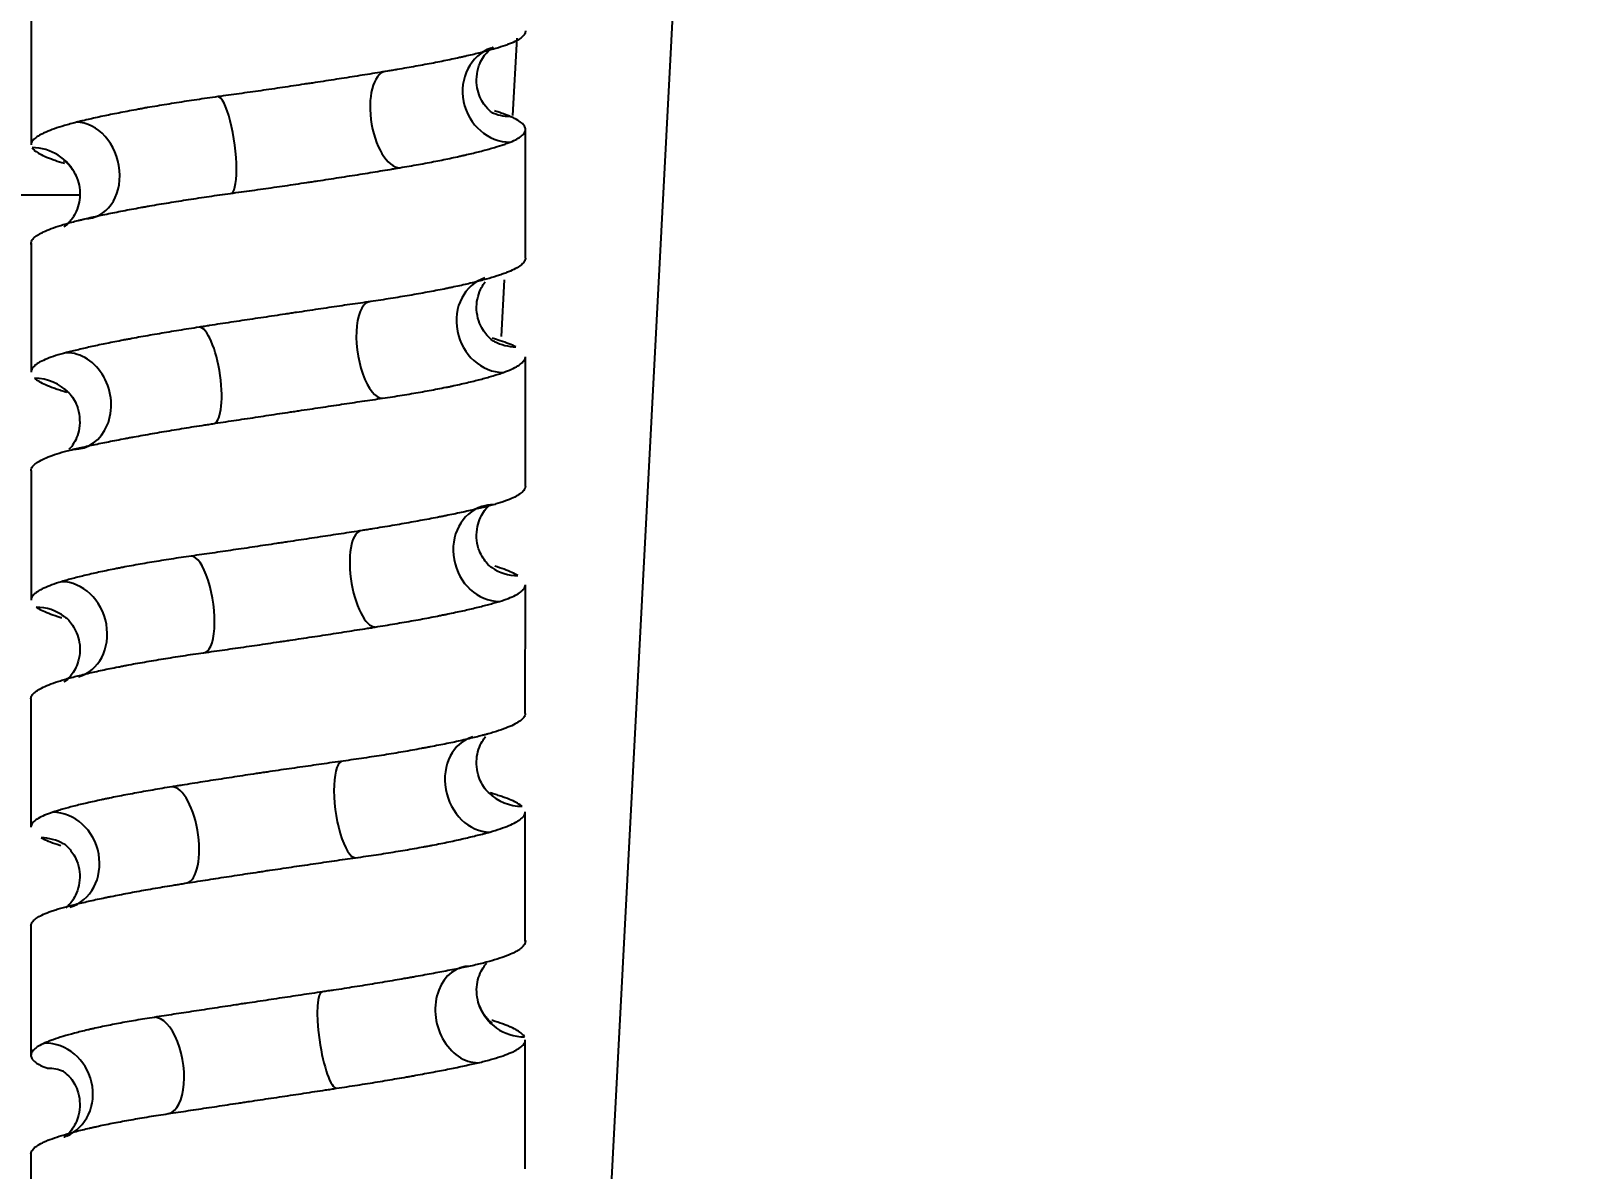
# Model space of a CAD drawing. Header units: millimetres. Extents: x 6110 to 6704, y -2661 to -1821.
# Drawn here: x 6587.32 to 6599.22, y -2406 to -2397.25 of the extents above; entities that cross this region are included whole.
import ezdxf

# ---------------------------------------------------------------- set-up
doc = ezdxf.new("R2010")
doc.units = ezdxf.units.MM
doc.header["$LTSCALE"] = 0.1
doc.linetypes.add('HIDDEN2', pattern=[4.7625, 3.175, -1.5875])
doc.layers.add('1', color=4, linetype='HIDDEN2', lineweight=13)
doc.layers.add('DIM', color=3, linetype='Continuous', lineweight=9)
doc.styles.get("Standard").update_dxf_attribs({"font": 'arial.ttf'})
doc.dimstyles.new('ISO-25', dxfattribs={"dimtxt": 2.5, "dimasz": 2.5, "dimexe": 1.25, "dimexo": 0.625, "dimtad": 1, "dimlfac": 5, "dimtxsty": 'Standard', "dimcen": 2.5, "dimadec": 0, "dimazin": 0, "dimtfac": 1, "dimtmove": 0, "dimatfit": 3, "dimfxl": 1, "dimarcsym": 0})

# ---------------------------------------------------------------- blocks, each defined once
blk = doc.blocks.new('*D44')
at = {"layer": 'Defpoints', "color": 0, "transparency": 16777216}
for p in [(6511.558, -2398.849), (6619.617, -2532.542), (6619.617, -2547.836)]:
    blk.add_point(p, dxfattribs=at)
at = {"layer": 'DIM', "color": 0, "lineweight": -2, "transparency": 16777216}
for p, q in [((6511.558, -2399.474), (6511.558, -2549.086)), ((6619.617, -2533.167), (6619.617, -2549.086)), ((6516.558, -2547.836), (6614.617, -2547.836))]:
    blk.add_line(p, q, dxfattribs=at)
at = {"layer": 'DIM', "color": 0, "transparency": 16777216}
for points in [[(6516.558, -2547.003), (6516.558, -2548.669), (6511.558, -2547.836)], [(6614.617, -2547.003), (6614.617, -2548.669), (6619.617, -2547.836)]]:
    blk.add_solid(points, dxfattribs=at)
at = {"layer": 'DIM', "color": 0, "transparency": 16777216, "insert": (6565.588, -2544.206), "char_height": 5, "attachment_point": 5, "bg_fill": 3, "box_fill_scale": 1.1, "bg_fill_color": 256, "bg_fill_true_color": 13158600, "bg_fill_transparency": 0}
blk.add_mtext('432,2', dxfattribs=at)

msp = doc.modelspace()

# ---------------------------------------------------------------- hatches: boundary and pattern name
at = {"layer": 'DIM'}
h = msp.add_hatch(dxfattribs=at)
h.set_pattern_fill('ANSI31', color=2)
edge = h.paths.add_edge_path()
edge.add_line((6619.617, -2595.98), (6619.617, -1962.206))
edge.add_line((6634.617, -1966.11), (6619.617, -1966.11))
edge.add_line((6634.617, -2610.98), (6634.617, -1966.11))
edge.add_line((6634.617, -2610.98), (6184.457, -2610.98))
edge.add_line((6619.617, -2595.98), (6184.457, -2595.98))
edge.add_line((6184.457, -2610.98), (6184.457, -2595.98))

# ---------------------------------------------------------------- linework, layer by layer
at = {"layer": '1', "color": 7, "linetype": 'Continuous', "lineweight": -3}
for p, q in [((6592.646, -2389.547), (6591.177, -2417.587)), ((6587.318, -2397.13), (6587.318, -2398.122)), ((6591.022, -2397.9), (6591.053, -2397.304)), ((6591.118, -2398.996), (6591.118, -2398.007)), ((6587.667, -2398.37), (6587.663, -2398.362)), ((6587.693, -2398.51), (6524.646, -2398.51)), ((6587.318, -2398.88), (6587.318, -2399.871)), ((6590.933, -2399.598), (6590.956, -2399.162)), ((6591.118, -2400.748), (6591.118, -2399.753)), ((6587.318, -2400.629), (6587.318, -2401.623)), ((6590.864, -2401.376), (6590.861, -2401.375)), ((6591.117, -2402.496), (6591.118, -2401.506)), ((6587.317, -2402.381), (6587.317, -2403.37)), ((6591.117, -2404.247), (6591.117, -2403.254)), ((6587.566, -2403.497), (6587.566, -2403.497)), ((6587.317, -2404.128), (6587.317, -2405.124)), ((6591.117, -2405.997), (6591.117, -2405.005)), ((6587.317, -2405.882), (6587.317, -2406.87))]:
    msp.add_line(p, q, dxfattribs=at)
for centre, major_axis, ratio, start_param, end_param in [((6590.983, -2397.732), (0.129, -0.352), 0.921167, 3.142229, 5.957765), ((6590.105, -2397.929), (0.061, -0.37), 0.461785, 3.065851, 6.204436), ((6588.802, -2398.126), (0.051, -0.372), 0.216549, 6.253946, 9.395701), ((6591.016, -2397.534), (0.156, 0.341), 0.936533, 3.129717, 3.544592), ((6587.698, -2398.322), (0.089, -0.364), 0.791787, 6.094592, 9.233513), ((6587.322, -2398.518), (0.34, 0.159), 0.989242, 6.274711, 7.412171), ((6590.925, -2399.503), (0.119, -0.356), 0.888703, 3.142116, 5.991931), ((6589.974, -2399.701), (0.054, -0.371), 0.394888, 3.082987, 6.224791), ((6588.662, -2399.897), (0.057, -0.371), 0.289973, 6.240863, 9.379812), ((6591.057, -2399.305), (0.178, 0.33), 0.959586, 3.141884, 3.620461), ((6587.616, -2400.094), (0.091, -0.364), 0.835827, 6.078291, 9.220046), ((6587.336, -2400.29), (0.271, 0.259), 0.979869, 6.282774, 7.079937), ((6590.894, -2401.263), (0.104, -0.36), 0.875135, 3.161187, 6.036344), ((6590.894, -2401.263), (0.104, -0.36), 0.875135, 2.894792, 3.161186), ((6589.913, -2401.46), (0.058, -0.37), 0.361348, 3.085338, 6.224107), ((6588.597, -2401.657), (0.053, -0.371), 0.323302, 6.237859, 9.379554), ((6591.072, -2401.065), (0.211, 0.31), 0.965948, 3.140066, 3.722291), ((6587.579, -2401.854), (0.104, -0.36), 0.853706, 0.000296, 2.898765), ((6587.348, -2402.05), (0.227, 0.298), 0.975855, 6.280336, 6.922991), ((6590.815, -2403.036), (0.098, -0.362), 0.831769, 3.155228, 6.059055), ((6589.764, -2403.233), (0.052, -0.371), 0.285546, 3.100836, 6.242578), ((6588.451, -2403.43), (0.059, -0.37), 0.39988, 6.221539, 9.360077), ((6591.099, -2402.838), (0.264, 0.266), 0.981832, 3.141844, 3.915431), ((6587.506, -2403.627), (0.111, -0.358), 0.893199, 0.000369, 2.87303), ((6587.381, -2403.823), (0.185, 0.326), 0.956336, 0.000515, 0.496165), ((6590.724, -2404.809), (0.081, -0.366), 0.78655, 2.96846, 6.110235), ((6589.612, -2405.006), (0.056, -0.371), 0.204962, 3.111617, 6.250216), ((6591.114, -2404.611), (0.353, 0.126), 0.987963, 3.138827, 4.364181), ((6588.31, -2405.203), (0.057, -0.371), 0.473372, 6.211544, 9.353358), ((6587.443, -2405.4), (0.142, -0.347), 0.924362, 0.017091, 2.77926), ((6587.428, -2405.596), (0.139, 0.348), 0.933903, 6.282522, 6.639753)]:
    msp.add_ellipse(centre, major_axis=major_axis, ratio=ratio, start_param=start_param, end_param=end_param, dxfattribs=at)
for points, knots in [([(6591.118, -2397.249), (6591.118, -2397.25), (6591.118, -2397.25), (6591.118, -2397.253), (6591.117, -2397.255), (6591.116, -2397.259), (6591.116, -2397.262), (6591.112, -2397.272), (6591.107, -2397.28), (6591.091, -2397.297), (6591.071, -2397.313), (6591.041, -2397.329), (6591.015, -2397.341), (6591.006, -2397.345), (6590.986, -2397.352), (6590.976, -2397.356), (6590.964, -2397.36)], [0, 0, 0, 0, 0.017195, 0.017195, 0.071796, 0.071796, 0.126396, 0.126396, 0.344797, 0.344797, 0.563198, 0.781599, 0.781599, 0.890799, 0.890799, 1, 1, 1, 1]), ([(6590.964, -2397.36), (6590.942, -2397.368), (6590.918, -2397.376), (6590.865, -2397.391), (6590.807, -2397.407), (6590.742, -2397.424), (6590.69, -2397.436), (6590.663, -2397.442), (6590.635, -2397.449), (6590.616, -2397.453), (6590.606, -2397.455), (6590.557, -2397.466), (6590.517, -2397.474), (6590.433, -2397.491), (6590.346, -2397.508), (6590.253, -2397.525), (6590.181, -2397.537), (6590.157, -2397.541), (6590.12, -2397.548), (6590.107, -2397.55), (6590.082, -2397.554), (6590.07, -2397.556), (6590.057, -2397.558)], [0, 0, 0, 0, 0.125, 0.125, 0.25, 0.375, 0.375, 0.4375, 0.46875, 0.46875, 0.5, 0.5, 0.625, 0.625, 0.75, 0.875, 0.875, 0.9375, 0.9375, 0.96875, 0.96875, 1, 1, 1, 1]), ([(6590.865, -2397.881), (6590.865, -2397.882), (6590.855, -2397.871), (6590.795, -2397.82), (6590.733, -2397.684), (6590.747, -2397.518), (6590.82, -2397.409), (6590.865, -2397.376), (6590.872, -2397.372), (6590.872, -2397.372)], [0, 0, 0, 0, 0.127493, 0.272311, 0.43246, 0.616686, 0.770667, 0.901915, 1, 1, 1, 1]), ([(6590.057, -2397.558), (6590.006, -2397.566), (6589.955, -2397.575), (6589.851, -2397.591), (6589.746, -2397.608), (6589.638, -2397.625), (6589.556, -2397.637), (6589.529, -2397.642), (6589.487, -2397.648), (6589.474, -2397.65), (6589.446, -2397.654), (6589.432, -2397.656), (6589.362, -2397.667), (6589.306, -2397.675), (6589.195, -2397.692), (6589.084, -2397.708), (6588.973, -2397.724), (6588.891, -2397.735), (6588.863, -2397.739), (6588.808, -2397.747), (6588.781, -2397.751), (6588.753, -2397.754)], [0, 0, 0, 0, 0.125, 0.125, 0.25, 0.375, 0.375, 0.4375, 0.4375, 0.46875, 0.46875, 0.5, 0.5, 0.625, 0.625, 0.75, 0.875, 0.875, 0.9375, 0.9375, 1, 1, 1, 1]), ([(6588.753, -2397.754), (6588.698, -2397.762), (6588.644, -2397.77), (6588.539, -2397.785), (6588.435, -2397.801), (6588.335, -2397.818), (6588.262, -2397.83), (6588.237, -2397.834), (6588.202, -2397.84), (6588.19, -2397.842), (6588.166, -2397.847), (6588.154, -2397.849), (6588.096, -2397.859), (6588.051, -2397.868), (6587.965, -2397.885), (6587.882, -2397.901), (6587.806, -2397.918), (6587.751, -2397.931), (6587.734, -2397.935), (6587.708, -2397.941), (6587.699, -2397.943), (6587.682, -2397.947), (6587.674, -2397.949), (6587.666, -2397.951)], [0, 0, 0, 0, 0.125, 0.125, 0.25, 0.375, 0.375, 0.4375, 0.4375, 0.46875, 0.46875, 0.5, 0.5, 0.625, 0.625, 0.75, 0.875, 0.875, 0.9375, 0.9375, 0.96875, 0.96875, 1, 1, 1, 1]), ([(6590.998, -2397.905), (6590.978, -2397.897), (6590.956, -2397.888), (6590.916, -2397.874), (6590.898, -2397.869), (6590.88, -2397.863)], [0, 0, 0, 0, 0.5929, 0.5929, 1, 1, 1, 1]), ([(6587.666, -2397.951), (6587.633, -2397.96), (6587.603, -2397.968), (6587.547, -2397.984), (6587.496, -2398.001), (6587.453, -2398.018), (6587.424, -2398.03), (6587.415, -2398.034), (6587.402, -2398.041), (6587.398, -2398.043), (6587.39, -2398.047), (6587.386, -2398.049), (6587.368, -2398.059), (6587.356, -2398.068), (6587.337, -2398.084), (6587.322, -2398.1), (6587.318, -2398.116), (6587.318, -2398.124), (6587.318, -2398.124), (6587.318, -2398.124)], [0, 0, 0, 0, 0.142821, 0.142821, 0.285642, 0.428464, 0.428464, 0.499874, 0.499874, 0.53558, 0.53558, 0.571285, 0.571285, 0.714106, 0.714106, 0.856927, 0.999748, 0.999748, 1, 1, 1, 1]), ([(6591.001, -2398.103), (6591.021, -2398.096), (6591.038, -2398.088), (6591.067, -2398.072), (6591.091, -2398.056), (6591.106, -2398.04), (6591.113, -2398.027), (6591.115, -2398.023), (6591.117, -2398.017), (6591.117, -2398.015), (6591.118, -2398.011), (6591.118, -2398.008), (6591.118, -2397.998), (6591.115, -2397.989), (6591.105, -2397.972), (6591.09, -2397.955), (6591.065, -2397.939), (6591.042, -2397.926), (6591.034, -2397.922), (6591.021, -2397.916), (6591.017, -2397.913), (6591.007, -2397.909), (6591.003, -2397.907), (6590.998, -2397.905)], [0, 0, 0, 0, 0.125, 0.125, 0.25, 0.375, 0.375, 0.4375, 0.4375, 0.46875, 0.46875, 0.5, 0.5, 0.625, 0.625, 0.75, 0.875, 0.875, 0.9375, 0.9375, 0.96875, 0.96875, 1, 1, 1, 1]), ([(6590.153, -2398.3), (6590.202, -2398.292), (6590.249, -2398.284), (6590.341, -2398.267), (6590.43, -2398.25), (6590.512, -2398.234), (6590.571, -2398.221), (6590.601, -2398.215), (6590.629, -2398.208), (6590.648, -2398.204), (6590.657, -2398.202), (6590.702, -2398.191), (6590.736, -2398.183), (6590.801, -2398.167), (6590.861, -2398.15), (6590.913, -2398.134), (6590.948, -2398.123), (6590.96, -2398.119), (6590.981, -2398.111), (6590.992, -2398.107), (6591.001, -2398.103)], [0, 0, 0, 0, 0.125, 0.125, 0.25, 0.375, 0.375, 0.4375, 0.46875, 0.46875, 0.5, 0.5, 0.625, 0.625, 0.75, 0.875, 0.875, 0.9375, 0.9375, 1, 1, 1, 1]), ([(6587.325, -2398.147), (6587.33, -2398.154), (6587.338, -2398.162), (6587.358, -2398.177), (6587.382, -2398.193), (6587.417, -2398.21), (6587.446, -2398.222), (6587.456, -2398.226), (6587.473, -2398.232), (6587.478, -2398.234), (6587.49, -2398.239), (6587.496, -2398.241), (6587.524, -2398.251), (6587.548, -2398.258), (6587.574, -2398.266)], [0, 0, 0, 0, 0.203133, 0.203133, 0.406266, 0.6094, 0.6094, 0.710966, 0.710966, 0.76175, 0.76175, 0.812533, 0.812533, 1, 1, 1, 1]), ([(6587.566, -2398.244), (6587.566, -2398.244), (6587.58, -2398.25), (6587.63, -2398.299), (6587.654, -2398.344), (6587.662, -2398.359)], [0, 0, 0, 0, 0.446158, 0.823349, 1, 1, 1, 1]), ([(6587.662, -2398.359), (6587.684, -2398.411), (6587.706, -2398.507), (6587.666, -2398.654), (6587.603, -2398.732), (6587.574, -2398.753), (6587.57, -2398.756), (6587.57, -2398.756)], [0, 0, 0, 0, 0.250654, 0.498817, 0.702068, 0.888014, 1, 1, 1, 1]), ([(6588.851, -2398.498), (6588.907, -2398.49), (6588.962, -2398.482), (6589.074, -2398.467), (6589.185, -2398.451), (6589.297, -2398.435), (6589.381, -2398.422), (6589.409, -2398.418), (6589.451, -2398.412), (6589.465, -2398.41), (6589.493, -2398.405), (6589.507, -2398.403), (6589.577, -2398.393), (6589.632, -2398.384), (6589.74, -2398.367), (6589.847, -2398.351), (6589.951, -2398.334), (6590.028, -2398.321), (6590.053, -2398.317), (6590.091, -2398.311), (6590.103, -2398.309), (6590.128, -2398.304), (6590.141, -2398.302), (6590.153, -2398.3)], [0, 0, 0, 0, 0.125, 0.125, 0.25, 0.375, 0.375, 0.4375, 0.4375, 0.46875, 0.46875, 0.5, 0.5, 0.625, 0.625, 0.75, 0.875, 0.875, 0.9375, 0.9375, 0.96875, 0.96875, 1, 1, 1, 1]), ([(6587.731, -2398.693), (6587.766, -2398.685), (6587.803, -2398.677), (6587.88, -2398.66), (6587.96, -2398.644), (6588.046, -2398.627), (6588.113, -2398.615), (6588.147, -2398.608), (6588.183, -2398.602), (6588.206, -2398.598), (6588.218, -2398.596), (6588.278, -2398.585), (6588.327, -2398.577), (6588.427, -2398.561), (6588.528, -2398.544), (6588.634, -2398.529), (6588.714, -2398.517), (6588.741, -2398.513), (6588.796, -2398.505), (6588.823, -2398.502), (6588.851, -2398.498)], [0, 0, 0, 0, 0.125, 0.125, 0.25, 0.375, 0.375, 0.4375, 0.46875, 0.46875, 0.5, 0.5, 0.625, 0.625, 0.75, 0.875, 0.875, 0.9375, 0.9375, 1, 1, 1, 1]), ([(6587.319, -2398.89), (6587.317, -2398.882), (6587.317, -2398.875), (6587.323, -2398.859), (6587.334, -2398.843), (6587.354, -2398.827), (6587.374, -2398.815), (6587.381, -2398.811), (6587.392, -2398.804), (6587.396, -2398.802), (6587.404, -2398.798), (6587.408, -2398.796), (6587.431, -2398.785), (6587.45, -2398.777), (6587.495, -2398.76), (6587.543, -2398.743), (6587.601, -2398.727), (6587.647, -2398.714), (6587.663, -2398.71), (6587.688, -2398.704), (6587.697, -2398.702), (6587.714, -2398.698), (6587.722, -2398.695), (6587.731, -2398.693)], [0, 0, 0, 0, 0.125, 0.125, 0.25, 0.375, 0.375, 0.4375, 0.4375, 0.46875, 0.46875, 0.5, 0.5, 0.625, 0.625, 0.75, 0.875, 0.875, 0.9375, 0.9375, 0.96875, 0.96875, 1, 1, 1, 1]), ([(6591.118, -2398.995), (6591.118, -2398.998), (6591.117, -2399.002), (6591.115, -2399.01), (6591.113, -2399.014), (6591.11, -2399.02), (6591.108, -2399.022), (6591.105, -2399.027), (6591.104, -2399.029), (6591.095, -2399.039), (6591.085, -2399.048), (6591.061, -2399.065), (6591.032, -2399.082), (6590.994, -2399.099), (6590.961, -2399.111), (6590.95, -2399.115), (6590.932, -2399.122), (6590.926, -2399.124), (6590.913, -2399.128), (6590.907, -2399.13), (6590.9, -2399.132)], [0, 0, 0, 0, 0.0812, 0.0812, 0.17308, 0.17308, 0.21902, 0.21902, 0.26496, 0.26496, 0.44872, 0.44872, 0.63248, 0.81624, 0.81624, 0.90812, 0.90812, 0.95406, 0.95406, 1, 1, 1, 1]), ([(6590.9, -2399.132), (6590.874, -2399.14), (6590.846, -2399.149), (6590.786, -2399.165), (6590.722, -2399.182), (6590.65, -2399.199), (6590.593, -2399.212), (6590.564, -2399.218), (6590.534, -2399.224), (6590.513, -2399.228), (6590.503, -2399.231), (6590.451, -2399.241), (6590.408, -2399.249), (6590.319, -2399.266), (6590.228, -2399.282), (6590.131, -2399.298), (6590.057, -2399.31), (6590.031, -2399.314), (6589.98, -2399.321), (6589.954, -2399.325), (6589.928, -2399.329)], [0, 0, 0, 0, 0.125, 0.125, 0.25, 0.375, 0.375, 0.4375, 0.46875, 0.46875, 0.5, 0.5, 0.625, 0.625, 0.75, 0.875, 0.875, 0.9375, 0.9375, 1, 1, 1, 1]), ([(6590.879, -2399.635), (6590.871, -2399.636), (6590.851, -2399.619), (6590.771, -2399.534), (6590.726, -2399.373), (6590.765, -2399.24), (6590.798, -2399.191), (6590.807, -2399.178)], [0, 0, 0, 0, 0.204738, 0.406267, 0.662932, 0.903129, 1, 1, 1, 1]), ([(6589.928, -2399.329), (6589.876, -2399.337), (6589.822, -2399.344), (6589.715, -2399.36), (6589.607, -2399.376), (6589.496, -2399.392), (6589.413, -2399.405), (6589.385, -2399.409), (6589.343, -2399.415), (6589.329, -2399.417), (6589.3, -2399.421), (6589.286, -2399.424), (6589.216, -2399.434), (6589.16, -2399.443), (6589.048, -2399.459), (6588.937, -2399.476), (6588.827, -2399.493), (6588.745, -2399.505), (6588.718, -2399.51), (6588.677, -2399.516), (6588.664, -2399.518), (6588.637, -2399.522), (6588.623, -2399.524), (6588.61, -2399.526)], [0, 0, 0, 0, 0.125, 0.125, 0.25, 0.375, 0.375, 0.4375, 0.4375, 0.46875, 0.46875, 0.5, 0.5, 0.625, 0.625, 0.75, 0.875, 0.875, 0.9375, 0.9375, 0.96875, 0.96875, 1, 1, 1, 1]), ([(6588.61, -2399.526), (6588.557, -2399.535), (6588.504, -2399.543), (6588.403, -2399.559), (6588.303, -2399.576), (6588.208, -2399.593), (6588.139, -2399.605), (6588.116, -2399.609), (6588.082, -2399.616), (6588.071, -2399.618), (6588.048, -2399.622), (6588.037, -2399.624), (6587.983, -2399.635), (6587.941, -2399.643), (6587.861, -2399.659), (6587.784, -2399.675), (6587.715, -2399.691), (6587.665, -2399.703), (6587.649, -2399.707), (6587.618, -2399.714), (6587.603, -2399.718), (6587.589, -2399.722)], [0, 0, 0, 0, 0.125, 0.125, 0.25, 0.375, 0.375, 0.4375, 0.4375, 0.46875, 0.46875, 0.5, 0.5, 0.625, 0.625, 0.75, 0.875, 0.875, 0.9375, 0.9375, 1, 1, 1, 1]), ([(6591.044, -2399.677), (6591.029, -2399.669), (6591.011, -2399.662), (6590.971, -2399.646), (6590.931, -2399.632), (6590.885, -2399.617), (6590.863, -2399.611)], [0, 0, 0, 0, 0.361533, 0.361533, 0.723066, 1, 1, 1, 1]), ([(6587.589, -2399.722), (6587.56, -2399.729), (6587.533, -2399.737), (6587.484, -2399.753), (6587.439, -2399.769), (6587.404, -2399.785), (6587.381, -2399.797), (6587.374, -2399.801), (6587.365, -2399.808), (6587.362, -2399.81), (6587.356, -2399.814), (6587.353, -2399.816), (6587.34, -2399.827), (6587.332, -2399.835), (6587.321, -2399.852), (6587.318, -2399.861), (6587.318, -2399.87), (6587.318, -2399.871)], [0, 0, 0, 0, 0.163629, 0.163629, 0.327258, 0.490887, 0.490887, 0.572701, 0.572701, 0.613609, 0.613609, 0.654516, 0.654516, 0.818145, 0.818145, 0.981774, 1, 1, 1, 1]), ([(6590.948, -2399.874), (6590.971, -2399.866), (6590.992, -2399.858), (6591.029, -2399.841), (6591.061, -2399.824), (6591.084, -2399.807), (6591.097, -2399.795), (6591.101, -2399.791), (6591.106, -2399.784), (6591.107, -2399.782), (6591.11, -2399.778), (6591.111, -2399.776), (6591.116, -2399.767), (6591.118, -2399.76), (6591.118, -2399.753)], [0, 0, 0, 0, 0.207167, 0.207167, 0.414335, 0.621502, 0.621502, 0.725086, 0.725086, 0.776878, 0.776878, 0.82867, 0.82867, 1, 1, 1, 1]), ([(6587.344, -2399.918), (6587.354, -2399.927), (6587.366, -2399.935), (6587.394, -2399.951), (6587.427, -2399.968), (6587.469, -2399.985), (6587.504, -2399.997), (6587.516, -2400.001), (6587.535, -2400.008), (6587.542, -2400.01), (6587.555, -2400.014), (6587.562, -2400.016), (6587.576, -2400.02), (6587.584, -2400.023), (6587.592, -2400.025)], [0, 0, 0, 0, 0.234007, 0.234007, 0.468014, 0.702021, 0.702021, 0.819025, 0.819025, 0.877527, 0.877527, 0.936029, 0.936029, 1, 1, 1, 1]), ([(6590.02, -2400.072), (6590.071, -2400.065), (6590.121, -2400.057), (6590.218, -2400.041), (6590.312, -2400.025), (6590.401, -2400.009), (6590.465, -2399.996), (6590.497, -2399.99), (6590.528, -2399.984), (6590.548, -2399.98), (6590.558, -2399.977), (6590.608, -2399.967), (6590.645, -2399.958), (6590.717, -2399.941), (6590.784, -2399.925), (6590.843, -2399.908), (6590.885, -2399.895), (6590.898, -2399.891), (6590.917, -2399.885), (6590.924, -2399.883), (6590.936, -2399.878), (6590.942, -2399.876), (6590.948, -2399.874)], [0, 0, 0, 0, 0.125, 0.125, 0.25, 0.375, 0.375, 0.4375, 0.46875, 0.46875, 0.5, 0.5, 0.625, 0.625, 0.75, 0.875, 0.875, 0.9375, 0.9375, 0.96875, 0.96875, 1, 1, 1, 1]), ([(6587.57, -2399.998), (6587.57, -2399.998), (6587.576, -2400.002), (6587.596, -2400.02), (6587.607, -2400.031)], [0, 0, 0, 0, 0.538823, 1, 1, 1, 1]), ([(6587.607, -2400.031), (6587.636, -2400.058), (6587.681, -2400.128), (6587.705, -2400.303), (6587.65, -2400.419), (6587.619, -2400.457), (6587.61, -2400.467)], [0, 0, 0, 0, 0.277791, 0.601192, 0.883711, 1, 1, 1, 1]), ([(6588.714, -2400.268), (6588.768, -2400.26), (6588.823, -2400.252), (6588.932, -2400.235), (6589.042, -2400.219), (6589.153, -2400.202), (6589.236, -2400.189), (6589.264, -2400.185), (6589.306, -2400.179), (6589.32, -2400.177), (6589.348, -2400.173), (6589.362, -2400.17), (6589.432, -2400.16), (6589.488, -2400.152), (6589.597, -2400.135), (6589.706, -2400.119), (6589.812, -2400.103), (6589.89, -2400.091), (6589.916, -2400.088), (6589.968, -2400.08), (6589.994, -2400.076), (6590.02, -2400.072)], [0, 0, 0, 0, 0.125, 0.125, 0.25, 0.375, 0.375, 0.4375, 0.4375, 0.46875, 0.46875, 0.5, 0.5, 0.625, 0.625, 0.75, 0.875, 0.875, 0.9375, 0.9375, 1, 1, 1, 1]), ([(6587.642, -2400.465), (6587.674, -2400.458), (6587.708, -2400.45), (6587.778, -2400.434), (6587.853, -2400.419), (6587.934, -2400.402), (6587.998, -2400.39), (6588.03, -2400.384), (6588.064, -2400.377), (6588.086, -2400.373), (6588.098, -2400.371), (6588.155, -2400.361), (6588.202, -2400.352), (6588.299, -2400.335), (6588.397, -2400.319), (6588.5, -2400.302), (6588.579, -2400.289), (6588.606, -2400.285), (6588.646, -2400.279), (6588.659, -2400.277), (6588.687, -2400.273), (6588.7, -2400.27), (6588.714, -2400.268)], [0, 0, 0, 0, 0.125, 0.125, 0.25, 0.375, 0.375, 0.4375, 0.46875, 0.46875, 0.5, 0.5, 0.625, 0.625, 0.75, 0.875, 0.875, 0.9375, 0.9375, 0.96875, 0.96875, 1, 1, 1, 1]), ([(6587.318, -2400.63), (6587.318, -2400.623), (6587.321, -2400.609), (6587.331, -2400.594), (6587.344, -2400.582), (6587.349, -2400.578), (6587.357, -2400.571), (6587.36, -2400.569), (6587.366, -2400.565), (6587.369, -2400.563), (6587.386, -2400.553), (6587.402, -2400.544), (6587.438, -2400.528), (6587.478, -2400.512), (6587.528, -2400.496), (6587.568, -2400.484), (6587.582, -2400.481), (6587.611, -2400.473), (6587.627, -2400.469), (6587.642, -2400.465)], [0, 0, 0, 0, 0.111326, 0.259439, 0.259439, 0.333495, 0.333495, 0.370523, 0.370523, 0.407551, 0.407551, 0.555663, 0.555663, 0.703775, 0.851888, 0.851888, 0.925944, 0.925944, 1, 1, 1, 1]), ([(6591.118, -2400.748), (6591.118, -2400.755), (6591.116, -2400.762), (6591.11, -2400.773), (6591.108, -2400.778), (6591.103, -2400.784), (6591.101, -2400.786), (6591.097, -2400.79), (6591.095, -2400.792), (6591.083, -2400.803), (6591.072, -2400.811), (6591.044, -2400.828), (6591.012, -2400.844), (6590.97, -2400.86), (6590.936, -2400.872), (6590.924, -2400.876), (6590.898, -2400.883), (6590.885, -2400.887), (6590.871, -2400.891)], [0, 0, 0, 0, 0.143909, 0.143909, 0.229518, 0.229518, 0.272323, 0.272323, 0.315127, 0.315127, 0.486345, 0.486345, 0.657564, 0.828782, 0.828782, 0.914391, 0.914391, 1, 1, 1, 1]), ([(6590.871, -2400.891), (6590.843, -2400.899), (6590.813, -2400.907), (6590.749, -2400.922), (6590.682, -2400.938), (6590.606, -2400.955), (6590.547, -2400.967), (6590.517, -2400.973), (6590.485, -2400.98), (6590.464, -2400.984), (6590.453, -2400.986), (6590.399, -2400.997), (6590.355, -2401.005), (6590.263, -2401.022), (6590.169, -2401.039), (6590.07, -2401.056), (6589.993, -2401.068), (6589.967, -2401.073), (6589.928, -2401.079), (6589.915, -2401.081), (6589.889, -2401.085), (6589.875, -2401.087), (6589.862, -2401.089)], [0, 0, 0, 0, 0.125, 0.125, 0.25, 0.375, 0.375, 0.4375, 0.46875, 0.46875, 0.5, 0.5, 0.625, 0.625, 0.75, 0.875, 0.875, 0.9375, 0.9375, 0.96875, 0.96875, 1, 1, 1, 1]), ([(6590.861, -2401.375), (6590.848, -2401.37), (6590.82, -2401.343), (6590.743, -2401.228), (6590.735, -2401.059), (6590.796, -2400.939), (6590.831, -2400.903), (6590.842, -2400.894)], [0, 0, 0, 0, 0.192488, 0.398151, 0.64694, 0.863811, 1, 1, 1, 1]), ([(6589.862, -2401.089), (6589.809, -2401.098), (6589.755, -2401.106), (6589.648, -2401.122), (6589.539, -2401.139), (6589.429, -2401.156), (6589.346, -2401.168), (6589.318, -2401.173), (6589.276, -2401.179), (6589.262, -2401.181), (6589.233, -2401.185), (6589.219, -2401.187), (6589.149, -2401.198), (6589.093, -2401.206), (6588.982, -2401.223), (6588.872, -2401.239), (6588.764, -2401.255), (6588.683, -2401.266), (6588.656, -2401.27), (6588.603, -2401.278), (6588.576, -2401.282), (6588.55, -2401.286)], [0, 0, 0, 0, 0.125, 0.125, 0.25, 0.375, 0.375, 0.4375, 0.4375, 0.46875, 0.46875, 0.5, 0.5, 0.625, 0.625, 0.75, 0.875, 0.875, 0.9375, 0.9375, 1, 1, 1, 1]), ([(6588.55, -2401.286), (6588.497, -2401.293), (6588.445, -2401.301), (6588.344, -2401.317), (6588.245, -2401.332), (6588.151, -2401.349), (6588.083, -2401.361), (6588.061, -2401.365), (6588.027, -2401.372), (6588.017, -2401.374), (6587.995, -2401.378), (6587.984, -2401.38), (6587.931, -2401.391), (6587.89, -2401.399), (6587.812, -2401.416), (6587.738, -2401.433), (6587.671, -2401.449), (6587.624, -2401.462), (6587.609, -2401.466), (6587.587, -2401.472), (6587.58, -2401.474), (6587.566, -2401.478), (6587.559, -2401.481), (6587.552, -2401.483)], [0, 0, 0, 0, 0.125, 0.125, 0.25, 0.375, 0.375, 0.4375, 0.4375, 0.46875, 0.46875, 0.5, 0.5, 0.625, 0.625, 0.75, 0.875, 0.875, 0.9375, 0.9375, 0.96875, 0.96875, 1, 1, 1, 1]), ([(6591.06, -2401.436), (6591.046, -2401.428), (6591.031, -2401.42), (6590.996, -2401.404), (6590.956, -2401.387), (6590.908, -2401.371), (6590.882, -2401.363), (6590.882, -2401.363), (6590.882, -2401.363)], [0, 0, 0, 0, 0.332446, 0.332446, 0.664893, 0.997339, 0.997339, 1, 1, 1, 1]), ([(6587.552, -2401.483), (6587.525, -2401.491), (6587.5, -2401.499), (6587.455, -2401.516), (6587.415, -2401.532), (6587.384, -2401.549), (6587.365, -2401.561), (6587.359, -2401.566), (6587.351, -2401.572), (6587.348, -2401.574), (6587.343, -2401.578), (6587.341, -2401.58), (6587.33, -2401.591), (6587.325, -2401.599), (6587.319, -2401.613), (6587.318, -2401.619), (6587.318, -2401.624)], [0, 0, 0, 0, 0.175504, 0.175504, 0.351008, 0.526512, 0.526512, 0.614264, 0.614264, 0.65814, 0.65814, 0.702016, 0.702016, 0.87752, 0.87752, 1, 1, 1, 1]), ([(6590.918, -2401.634), (6590.943, -2401.627), (6590.966, -2401.619), (6591.007, -2401.603), (6591.043, -2401.587), (6591.07, -2401.571), (6591.086, -2401.558), (6591.091, -2401.554), (6591.098, -2401.548), (6591.1, -2401.546), (6591.103, -2401.541), (6591.105, -2401.539), (6591.113, -2401.529), (6591.116, -2401.52), (6591.117, -2401.51), (6591.118, -2401.508), (6591.118, -2401.507)], [0, 0, 0, 0, 0.192058, 0.192058, 0.384115, 0.576173, 0.576173, 0.672202, 0.672202, 0.720216, 0.720216, 0.768231, 0.768231, 0.960289, 0.960289, 1, 1, 1, 1]), ([(6587.357, -2401.678), (6587.368, -2401.686), (6587.382, -2401.693), (6587.414, -2401.709), (6587.451, -2401.725), (6587.497, -2401.741), (6587.533, -2401.753), (6587.543, -2401.756), (6587.554, -2401.759)], [0, 0, 0, 0, 0.294139, 0.294139, 0.588278, 0.882417, 0.882417, 1, 1, 1, 1]), ([(6589.963, -2401.831), (6590.015, -2401.823), (6590.065, -2401.815), (6590.163, -2401.798), (6590.259, -2401.781), (6590.349, -2401.765), (6590.415, -2401.752), (6590.447, -2401.746), (6590.479, -2401.739), (6590.5, -2401.735), (6590.51, -2401.733), (6590.561, -2401.722), (6590.6, -2401.714), (6590.674, -2401.698), (6590.744, -2401.681), (6590.807, -2401.665), (6590.851, -2401.654), (6590.865, -2401.65), (6590.892, -2401.642), (6590.905, -2401.638), (6590.918, -2401.634)], [0, 0, 0, 0, 0.125, 0.125, 0.25, 0.375, 0.375, 0.4375, 0.46875, 0.46875, 0.5, 0.5, 0.625, 0.625, 0.75, 0.875, 0.875, 0.9375, 0.9375, 1, 1, 1, 1]), ([(6587.561, -2401.741), (6587.561, -2401.741), (6587.564, -2401.743), (6587.572, -2401.749), (6587.575, -2401.752)], [0, 0, 0, 0, 0.671244, 1, 1, 1, 1]), ([(6587.575, -2401.752), (6587.598, -2401.765), (6587.638, -2401.809), (6587.704, -2401.95), (6587.687, -2402.112), (6587.62, -2402.216), (6587.578, -2402.25), (6587.571, -2402.254), (6587.571, -2402.254)], [0, 0, 0, 0, 0.169868, 0.356616, 0.564252, 0.733848, 0.880891, 1, 1, 1, 1]), ([(6588.644, -2402.029), (6588.698, -2402.021), (6588.753, -2402.014), (6588.862, -2401.998), (6588.973, -2401.982), (6589.084, -2401.966), (6589.168, -2401.953), (6589.197, -2401.949), (6589.239, -2401.943), (6589.253, -2401.941), (6589.281, -2401.937), (6589.295, -2401.934), (6589.366, -2401.924), (6589.422, -2401.915), (6589.533, -2401.899), (6589.643, -2401.882), (6589.751, -2401.865), (6589.831, -2401.852), (6589.858, -2401.848), (6589.897, -2401.842), (6589.911, -2401.84), (6589.937, -2401.836), (6589.95, -2401.833), (6589.963, -2401.831)], [0, 0, 0, 0, 0.125, 0.125, 0.25, 0.375, 0.375, 0.4375, 0.4375, 0.46875, 0.46875, 0.5, 0.5, 0.625, 0.625, 0.75, 0.875, 0.875, 0.9375, 0.9375, 0.96875, 0.96875, 1, 1, 1, 1]), ([(6587.607, -2402.225), (6587.637, -2402.217), (6587.669, -2402.208), (6587.736, -2402.192), (6587.807, -2402.175), (6587.885, -2402.158), (6587.946, -2402.146), (6587.978, -2402.14), (6588.01, -2402.133), (6588.032, -2402.129), (6588.043, -2402.127), (6588.098, -2402.116), (6588.144, -2402.108), (6588.238, -2402.092), (6588.334, -2402.076), (6588.434, -2402.06), (6588.512, -2402.048), (6588.538, -2402.044), (6588.59, -2402.037), (6588.617, -2402.033), (6588.644, -2402.029)], [0, 0, 0, 0, 0.125, 0.125, 0.25, 0.375, 0.375, 0.4375, 0.46875, 0.46875, 0.5, 0.5, 0.625, 0.625, 0.75, 0.875, 0.875, 0.9375, 0.9375, 1, 1, 1, 1]), ([(6587.317, -2402.382), (6587.317, -2402.38), (6587.318, -2402.369), (6587.324, -2402.359), (6587.333, -2402.346), (6587.337, -2402.342), (6587.344, -2402.336), (6587.346, -2402.334), (6587.352, -2402.329), (6587.354, -2402.327), (6587.369, -2402.317), (6587.383, -2402.308), (6587.415, -2402.292), (6587.452, -2402.275), (6587.498, -2402.258), (6587.536, -2402.246), (6587.55, -2402.241), (6587.571, -2402.235), (6587.578, -2402.233), (6587.592, -2402.229), (6587.6, -2402.227), (6587.607, -2402.225)], [0, 0, 0, 0, 0.048977, 0.207481, 0.207481, 0.286733, 0.286733, 0.326359, 0.326359, 0.365985, 0.365985, 0.524489, 0.524489, 0.682992, 0.841496, 0.841496, 0.920748, 0.920748, 0.960374, 0.960374, 1, 1, 1, 1]), ([(6591.117, -2402.495), (6591.118, -2402.501), (6591.114, -2402.515), (6591.103, -2402.53), (6591.09, -2402.542), (6591.085, -2402.547), (6591.076, -2402.553), (6591.073, -2402.555), (6591.067, -2402.559), (6591.064, -2402.561), (6591.047, -2402.572), (6591.031, -2402.581), (6590.994, -2402.598), (6590.953, -2402.614), (6590.902, -2402.631), (6590.861, -2402.644), (6590.847, -2402.648), (6590.824, -2402.654), (6590.817, -2402.657), (6590.801, -2402.661), (6590.793, -2402.663), (6590.785, -2402.665)], [0, 0, 0, 0, 0.114847, 0.262373, 0.262373, 0.336135, 0.336135, 0.373017, 0.373017, 0.409898, 0.409898, 0.557424, 0.557424, 0.704949, 0.852475, 0.852475, 0.926237, 0.926237, 0.963119, 0.963119, 1, 1, 1, 1]), ([(6590.785, -2402.665), (6590.754, -2402.673), (6590.72, -2402.681), (6590.649, -2402.698), (6590.575, -2402.715), (6590.494, -2402.732), (6590.43, -2402.744), (6590.398, -2402.751), (6590.364, -2402.757), (6590.342, -2402.761), (6590.33, -2402.763), (6590.273, -2402.774), (6590.226, -2402.782), (6590.13, -2402.799), (6590.032, -2402.815), (6589.929, -2402.831), (6589.85, -2402.842), (6589.824, -2402.846), (6589.77, -2402.854), (6589.743, -2402.858), (6589.716, -2402.862)], [0, 0, 0, 0, 0.125, 0.125, 0.25, 0.375, 0.375, 0.4375, 0.46875, 0.46875, 0.5, 0.5, 0.625, 0.625, 0.75, 0.875, 0.875, 0.9375, 0.9375, 1, 1, 1, 1]), ([(6590.835, -2403.104), (6590.804, -2403.076), (6590.759, -2403.008), (6590.729, -2402.844), (6590.772, -2402.727), (6590.803, -2402.683), (6590.812, -2402.672)], [0, 0, 0, 0, 0.288998, 0.5898, 0.880047, 1, 1, 1, 1]), ([(6589.716, -2402.862), (6589.661, -2402.869), (6589.606, -2402.877), (6589.496, -2402.893), (6589.385, -2402.909), (6589.273, -2402.925), (6589.189, -2402.937), (6589.161, -2402.942), (6589.118, -2402.948), (6589.104, -2402.95), (6589.076, -2402.954), (6589.062, -2402.956), (6588.991, -2402.967), (6588.936, -2402.975), (6588.826, -2402.992), (6588.717, -2403.009), (6588.61, -2403.026), (6588.531, -2403.038), (6588.505, -2403.043), (6588.466, -2403.049), (6588.453, -2403.051), (6588.427, -2403.055), (6588.414, -2403.057), (6588.401, -2403.059)], [0, 0, 0, 0, 0.125, 0.125, 0.25, 0.375, 0.375, 0.4375, 0.4375, 0.46875, 0.46875, 0.5, 0.5, 0.625, 0.625, 0.75, 0.875, 0.875, 0.9375, 0.9375, 0.96875, 0.96875, 1, 1, 1, 1]), ([(6588.401, -2403.059), (6588.35, -2403.067), (6588.301, -2403.076), (6588.205, -2403.092), (6588.112, -2403.109), (6588.024, -2403.126), (6587.961, -2403.138), (6587.93, -2403.144), (6587.899, -2403.151), (6587.879, -2403.155), (6587.869, -2403.157), (6587.82, -2403.168), (6587.783, -2403.176), (6587.712, -2403.192), (6587.646, -2403.208), (6587.587, -2403.224), (6587.546, -2403.236), (6587.533, -2403.24), (6587.508, -2403.247), (6587.495, -2403.251), (6587.484, -2403.255)], [0, 0, 0, 0, 0.125, 0.125, 0.25, 0.375, 0.375, 0.4375, 0.46875, 0.46875, 0.5, 0.5, 0.625, 0.625, 0.75, 0.875, 0.875, 0.9375, 0.9375, 1, 1, 1, 1]), ([(6590.871, -2403.134), (6590.871, -2403.134), (6590.865, -2403.13), (6590.847, -2403.114), (6590.835, -2403.104)], [0, 0, 0, 0, 0.506324, 1, 1, 1, 1]), ([(6591.093, -2403.21), (6591.083, -2403.202), (6591.072, -2403.194), (6591.044, -2403.178), (6591.011, -2403.162), (6590.969, -2403.146), (6590.935, -2403.134), (6590.922, -2403.129), (6590.903, -2403.123), (6590.896, -2403.121), (6590.883, -2403.117), (6590.876, -2403.115), (6590.862, -2403.11), (6590.854, -2403.108), (6590.846, -2403.106)], [0, 0, 0, 0, 0.234384, 0.234384, 0.468768, 0.703152, 0.703152, 0.820344, 0.820344, 0.87894, 0.87894, 0.937536, 0.937536, 1, 1, 1, 1]), ([(6587.484, -2403.255), (6587.461, -2403.263), (6587.44, -2403.27), (6587.403, -2403.286), (6587.371, -2403.302), (6587.349, -2403.318), (6587.336, -2403.33), (6587.332, -2403.334), (6587.328, -2403.341), (6587.326, -2403.343), (6587.324, -2403.347), (6587.323, -2403.349), (6587.319, -2403.357), (6587.317, -2403.364), (6587.317, -2403.37)], [0, 0, 0, 0, 0.210931, 0.210931, 0.421862, 0.632793, 0.632793, 0.738259, 0.738259, 0.790992, 0.790992, 0.843725, 0.843725, 1, 1, 1, 1]), ([(6590.844, -2403.407), (6590.873, -2403.399), (6590.9, -2403.39), (6590.949, -2403.374), (6590.993, -2403.357), (6591.029, -2403.34), (6591.052, -2403.327), (6591.059, -2403.323), (6591.069, -2403.317), (6591.072, -2403.315), (6591.078, -2403.31), (6591.081, -2403.308), (6591.094, -2403.298), (6591.102, -2403.289), (6591.113, -2403.273), (6591.117, -2403.263), (6591.117, -2403.254), (6591.117, -2403.253)], [0, 0, 0, 0, 0.162212, 0.162212, 0.324424, 0.486636, 0.486636, 0.567742, 0.567742, 0.608295, 0.608295, 0.648848, 0.648848, 0.81106, 0.81106, 0.973272, 1, 1, 1, 1]), ([(6587.396, -2403.452), (6587.412, -2403.46), (6587.43, -2403.468), (6587.471, -2403.485), (6587.502, -2403.496), (6587.537, -2403.507), (6587.547, -2403.511)], [0, 0, 0, 0, 0.421629, 0.421629, 0.843258, 1, 1, 1, 1]), ([(6589.812, -2403.605), (6589.866, -2403.597), (6589.918, -2403.59), (6590.021, -2403.574), (6590.122, -2403.558), (6590.218, -2403.542), (6590.288, -2403.529), (6590.312, -2403.525), (6590.346, -2403.519), (6590.357, -2403.517), (6590.38, -2403.512), (6590.391, -2403.51), (6590.446, -2403.5), (6590.488, -2403.491), (6590.57, -2403.474), (6590.647, -2403.457), (6590.717, -2403.44), (6590.767, -2403.428), (6590.783, -2403.424), (6590.807, -2403.417), (6590.814, -2403.415), (6590.829, -2403.411), (6590.837, -2403.409), (6590.844, -2403.407)], [0, 0, 0, 0, 0.125, 0.125, 0.25, 0.375, 0.375, 0.4375, 0.4375, 0.46875, 0.46875, 0.5, 0.5, 0.625, 0.625, 0.75, 0.875, 0.875, 0.9375, 0.9375, 0.96875, 0.96875, 1, 1, 1, 1]), ([(6587.566, -2403.497), (6587.572, -2403.495), (6587.589, -2403.511), (6587.665, -2403.593), (6587.709, -2403.754), (6587.661, -2403.91), (6587.606, -2403.972), (6587.587, -2403.988), (6587.584, -2403.991)], [0, 0, 0, 0, 0.180875, 0.354078, 0.575038, 0.784887, 0.954201, 1, 1, 1, 1]), ([(6588.501, -2403.801), (6588.553, -2403.793), (6588.606, -2403.785), (6588.712, -2403.768), (6588.82, -2403.752), (6588.929, -2403.735), (6589.012, -2403.722), (6589.04, -2403.718), (6589.082, -2403.712), (6589.096, -2403.71), (6589.124, -2403.705), (6589.138, -2403.703), (6589.208, -2403.693), (6589.264, -2403.685), (6589.375, -2403.668), (6589.486, -2403.652), (6589.595, -2403.636), (6589.677, -2403.624), (6589.704, -2403.62), (6589.758, -2403.613), (6589.785, -2403.609), (6589.812, -2403.605)], [0, 0, 0, 0, 0.125, 0.125, 0.25, 0.375, 0.375, 0.4375, 0.4375, 0.46875, 0.46875, 0.5, 0.5, 0.625, 0.625, 0.75, 0.875, 0.875, 0.9375, 0.9375, 1, 1, 1, 1]), ([(6587.527, -2403.998), (6587.553, -2403.991), (6587.581, -2403.983), (6587.641, -2403.967), (6587.705, -2403.952), (6587.777, -2403.935), (6587.833, -2403.923), (6587.863, -2403.917), (6587.893, -2403.91), (6587.913, -2403.906), (6587.924, -2403.904), (6587.976, -2403.894), (6588.019, -2403.885), (6588.108, -2403.868), (6588.2, -2403.851), (6588.297, -2403.835), (6588.372, -2403.822), (6588.397, -2403.818), (6588.436, -2403.812), (6588.449, -2403.81), (6588.475, -2403.805), (6588.488, -2403.803), (6588.501, -2403.801)], [0, 0, 0, 0, 0.125, 0.125, 0.25, 0.375, 0.375, 0.4375, 0.46875, 0.46875, 0.5, 0.5, 0.625, 0.625, 0.75, 0.875, 0.875, 0.9375, 0.9375, 0.96875, 0.96875, 1, 1, 1, 1]), ([(6587.317, -2404.128), (6587.317, -2404.125), (6587.318, -2404.122), (6587.319, -2404.115), (6587.321, -2404.111), (6587.324, -2404.105), (6587.325, -2404.102), (6587.328, -2404.098), (6587.33, -2404.096), (6587.338, -2404.086), (6587.348, -2404.077), (6587.371, -2404.061), (6587.399, -2404.045), (6587.436, -2404.029), (6587.467, -2404.017), (6587.478, -2404.014), (6587.502, -2404.006), (6587.514, -2404.002), (6587.527, -2403.998)], [0, 0, 0, 0, 0.068708, 0.068708, 0.161837, 0.161837, 0.208402, 0.208402, 0.254966, 0.254966, 0.441225, 0.441225, 0.627483, 0.813742, 0.813742, 0.906871, 0.906871, 1, 1, 1, 1]), ([(6591.117, -2404.24), (6591.118, -2404.248), (6591.117, -2404.257), (6591.11, -2404.273), (6591.098, -2404.29), (6591.076, -2404.307), (6591.057, -2404.32), (6591.049, -2404.324), (6591.038, -2404.33), (6591.034, -2404.332), (6591.025, -2404.337), (6591.021, -2404.339), (6590.998, -2404.349), (6590.978, -2404.358), (6590.933, -2404.374), (6590.883, -2404.39), (6590.825, -2404.406), (6590.779, -2404.418), (6590.762, -2404.422), (6590.729, -2404.43), (6590.712, -2404.434), (6590.694, -2404.437)], [0, 0, 0, 0, 0.125, 0.125, 0.25, 0.375, 0.375, 0.4375, 0.4375, 0.46875, 0.46875, 0.5, 0.5, 0.625, 0.625, 0.75, 0.875, 0.875, 0.9375, 0.9375, 1, 1, 1, 1]), ([(6590.694, -2404.437), (6590.658, -2404.445), (6590.621, -2404.453), (6590.543, -2404.469), (6590.461, -2404.484), (6590.374, -2404.501), (6590.305, -2404.513), (6590.27, -2404.52), (6590.235, -2404.526), (6590.211, -2404.53), (6590.199, -2404.532), (6590.138, -2404.543), (6590.088, -2404.551), (6589.987, -2404.568), (6589.884, -2404.585), (6589.778, -2404.602), (6589.697, -2404.615), (6589.669, -2404.619), (6589.628, -2404.625), (6589.614, -2404.627), (6589.586, -2404.631), (6589.573, -2404.633), (6589.559, -2404.635)], [0, 0, 0, 0, 0.125, 0.125, 0.25, 0.375, 0.375, 0.4375, 0.46875, 0.46875, 0.5, 0.5, 0.625, 0.625, 0.75, 0.875, 0.875, 0.9375, 0.9375, 0.96875, 0.96875, 1, 1, 1, 1]), ([(6590.761, -2404.737), (6590.745, -2404.681), (6590.732, -2404.582), (6590.78, -2404.464), (6590.811, -2404.424), (6590.82, -2404.415)], [0, 0, 0, 0, 0.426937, 0.831663, 1, 1, 1, 1]), ([(6589.559, -2404.635), (6589.503, -2404.644), (6589.448, -2404.652), (6589.337, -2404.669), (6589.226, -2404.685), (6589.115, -2404.702), (6589.031, -2404.715), (6589.004, -2404.719), (6588.962, -2404.725), (6588.948, -2404.727), (6588.92, -2404.731), (6588.906, -2404.734), (6588.837, -2404.744), (6588.783, -2404.752), (6588.675, -2404.769), (6588.569, -2404.785), (6588.466, -2404.801), (6588.39, -2404.812), (6588.365, -2404.816), (6588.315, -2404.824), (6588.29, -2404.828), (6588.266, -2404.832)], [0, 0, 0, 0, 0.125, 0.125, 0.25, 0.375, 0.375, 0.4375, 0.4375, 0.46875, 0.46875, 0.5, 0.5, 0.625, 0.625, 0.75, 0.875, 0.875, 0.9375, 0.9375, 1, 1, 1, 1]), ([(6590.863, -2404.876), (6590.863, -2404.876), (6590.862, -2404.875), (6590.843, -2404.865), (6590.789, -2404.803), (6590.767, -2404.753), (6590.761, -2404.737)], [0, 0, 0, 0, 0.032625, 0.46811, 0.84972, 1, 1, 1, 1]), ([(6588.266, -2404.832), (6588.217, -2404.839), (6588.169, -2404.847), (6588.078, -2404.863), (6587.989, -2404.878), (6587.907, -2404.895), (6587.847, -2404.907), (6587.818, -2404.913), (6587.79, -2404.92), (6587.772, -2404.924), (6587.763, -2404.926), (6587.718, -2404.936), (6587.684, -2404.945), (6587.62, -2404.962), (6587.561, -2404.978), (6587.51, -2404.995), (6587.476, -2405.008), (6587.464, -2405.012), (6587.449, -2405.018), (6587.444, -2405.02), (6587.434, -2405.024), (6587.429, -2405.026), (6587.424, -2405.028)], [0, 0, 0, 0, 0.125, 0.125, 0.25, 0.375, 0.375, 0.4375, 0.46875, 0.46875, 0.5, 0.5, 0.625, 0.625, 0.75, 0.875, 0.875, 0.9375, 0.9375, 0.96875, 0.96875, 1, 1, 1, 1]), ([(6591.111, -2404.982), (6591.106, -2404.974), (6591.099, -2404.966), (6591.081, -2404.949), (6591.057, -2404.932), (6591.024, -2404.915), (6590.996, -2404.903), (6590.986, -2404.898), (6590.97, -2404.892), (6590.964, -2404.89), (6590.953, -2404.886), (6590.947, -2404.884), (6590.918, -2404.873), (6590.892, -2404.865), (6590.862, -2404.856), (6590.861, -2404.855), (6590.859, -2404.855)], [0, 0, 0, 0, 0.197472, 0.197472, 0.394945, 0.592417, 0.592417, 0.691153, 0.691153, 0.740521, 0.740521, 0.789889, 0.789889, 0.987362, 0.987362, 1, 1, 1, 1]), ([(6587.424, -2405.028), (6587.405, -2405.037), (6587.389, -2405.045), (6587.362, -2405.061), (6587.339, -2405.078), (6587.326, -2405.095), (6587.32, -2405.107), (6587.319, -2405.111), (6587.318, -2405.118), (6587.318, -2405.12), (6587.317, -2405.124), (6587.317, -2405.126), (6587.318, -2405.137), (6587.322, -2405.145), (6587.333, -2405.161), (6587.35, -2405.177), (6587.376, -2405.193), (6587.399, -2405.205), (6587.407, -2405.209), (6587.425, -2405.216), (6587.435, -2405.22), (6587.445, -2405.224)], [0, 0, 0, 0, 0.125, 0.125, 0.25, 0.375, 0.375, 0.4375, 0.4375, 0.46875, 0.46875, 0.5, 0.5, 0.625, 0.625, 0.75, 0.875, 0.875, 0.9375, 0.9375, 1, 1, 1, 1]), ([(6590.755, -2405.181), (6590.788, -2405.173), (6590.819, -2405.165), (6590.877, -2405.149), (6590.93, -2405.133), (6590.974, -2405.117), (6591.004, -2405.104), (6591.014, -2405.1), (6591.027, -2405.094), (6591.031, -2405.092), (6591.039, -2405.088), (6591.043, -2405.085), (6591.062, -2405.075), (6591.075, -2405.066), (6591.096, -2405.049), (6591.111, -2405.033), (6591.117, -2405.016), (6591.117, -2405.006), (6591.117, -2405.006), (6591.117, -2405.005)], [0, 0, 0, 0, 0.140922, 0.140922, 0.281843, 0.422765, 0.422765, 0.493226, 0.493226, 0.528456, 0.528456, 0.563687, 0.563687, 0.704608, 0.704608, 0.84553, 0.986451, 0.986451, 1, 1, 1, 1]), ([(6587.559, -2405.241), (6587.559, -2405.241), (6587.568, -2405.25), (6587.623, -2405.29), (6587.695, -2405.414), (6587.697, -2405.582), (6587.631, -2405.704), (6587.579, -2405.749), (6587.569, -2405.754), (6587.569, -2405.754)], [0, 0, 0, 0, 0.112159, 0.255041, 0.410161, 0.59404, 0.750168, 0.881278, 1, 1, 1, 1]), ([(6589.665, -2405.377), (6589.72, -2405.369), (6589.773, -2405.361), (6589.879, -2405.344), (6589.982, -2405.328), (6590.082, -2405.311), (6590.155, -2405.298), (6590.18, -2405.294), (6590.216, -2405.288), (6590.227, -2405.286), (6590.251, -2405.281), (6590.263, -2405.279), (6590.321, -2405.269), (6590.366, -2405.26), (6590.453, -2405.244), (6590.536, -2405.228), (6590.613, -2405.212), (6590.668, -2405.2), (6590.686, -2405.196), (6590.721, -2405.188), (6590.738, -2405.184), (6590.755, -2405.181)], [0, 0, 0, 0, 0.125, 0.125, 0.25, 0.375, 0.375, 0.4375, 0.4375, 0.46875, 0.46875, 0.5, 0.5, 0.625, 0.625, 0.75, 0.875, 0.875, 0.9375, 0.9375, 1, 1, 1, 1]), ([(6588.354, -2405.575), (6588.404, -2405.567), (6588.456, -2405.56), (6588.56, -2405.544), (6588.665, -2405.528), (6588.774, -2405.512), (6588.856, -2405.499), (6588.884, -2405.495), (6588.926, -2405.489), (6588.94, -2405.487), (6588.968, -2405.483), (6588.982, -2405.48), (6589.052, -2405.47), (6589.108, -2405.461), (6589.22, -2405.445), (6589.332, -2405.428), (6589.443, -2405.411), (6589.526, -2405.398), (6589.554, -2405.394), (6589.596, -2405.388), (6589.61, -2405.386), (6589.637, -2405.382), (6589.651, -2405.38), (6589.665, -2405.377)], [0, 0, 0, 0, 0.125, 0.125, 0.25, 0.375, 0.375, 0.4375, 0.4375, 0.46875, 0.46875, 0.5, 0.5, 0.625, 0.625, 0.75, 0.875, 0.875, 0.9375, 0.9375, 0.96875, 0.96875, 1, 1, 1, 1]), ([(6587.463, -2405.771), (6587.485, -2405.762), (6587.508, -2405.754), (6587.56, -2405.738), (6587.616, -2405.721), (6587.68, -2405.704), (6587.731, -2405.692), (6587.757, -2405.686), (6587.785, -2405.679), (6587.803, -2405.675), (6587.813, -2405.673), (6587.86, -2405.662), (6587.9, -2405.654), (6587.983, -2405.638), (6588.068, -2405.622), (6588.16, -2405.606), (6588.231, -2405.594), (6588.255, -2405.59), (6588.304, -2405.583), (6588.329, -2405.579), (6588.354, -2405.575)], [0, 0, 0, 0, 0.125, 0.125, 0.25, 0.375, 0.375, 0.4375, 0.46875, 0.46875, 0.5, 0.5, 0.625, 0.625, 0.75, 0.875, 0.875, 0.9375, 0.9375, 1, 1, 1, 1]), ([(6587.317, -2405.882), (6587.317, -2405.88), (6587.317, -2405.879), (6587.318, -2405.875), (6587.318, -2405.873), (6587.321, -2405.863), (6587.326, -2405.854), (6587.34, -2405.837), (6587.359, -2405.821), (6587.388, -2405.804), (6587.413, -2405.791), (6587.422, -2405.787), (6587.437, -2405.781), (6587.442, -2405.779), (6587.452, -2405.775), (6587.457, -2405.773), (6587.463, -2405.771)], [0, 0, 0, 0, 0.041225, 0.041225, 0.097623, 0.097623, 0.323217, 0.323217, 0.548812, 0.774406, 0.774406, 0.887203, 0.887203, 0.943601, 0.943601, 1, 1, 1, 1])]:
    msp.add_open_spline(points, degree=3, knots=knots, dxfattribs=at)

# ---------------------------------------------------------------- next in the draw order: dimensions: what is measured, and where the dimension line sits
at = {"layer": 'DIM'}
dim = msp.add_linear_dim(base=(6619.617, -2547.836), p1=(6511.558, -2398.849), p2=(6619.617, -2532.542), dimstyle='ISO-25', override={"dimtxt": 5, "dimasz": 5, "dimdec": 1, "dimlfac": 4, "dimadec": 1, "dimtdec": 1, "dimfxl": 1.25, "dimtfill": 1}, dxfattribs=at)
dim.commit()
dim.dimension.update_dxf_attribs({"geometry": '*D44', "text_midpoint": (6565.588, -2544.206)})

doc.saveas('drawing.dxf')
